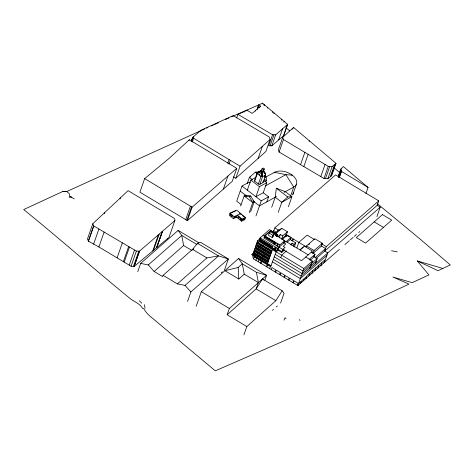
<?xml version="1.0" encoding="UTF-8"?>
<svg xmlns="http://www.w3.org/2000/svg" width="474" height="474" viewBox="0 0 474 474"><rect width="100%" height="100%" fill="white"/><g stroke="black" fill="none" stroke-linecap="round" stroke-linejoin="round"><path stroke-width="0.71" d="M263.189 171.25L263.668 171.404A4.74 3.537 -32.5 0 1 264.8 172.192L265.701 174.989L263.052 182.543L259.906 184.273L258.389 184.031L261.032 176.47L261.458 173.94A4.71 1.659 -79 0 1 261.98 172.34L262.199 171.866M271.685 207.316L275.216 197.237L276.348 188.243L285.348 191.674L291.907 196.698L288.382 206.777M262.952 171.073L263.923 171.866A4.586 2.631 36.6 0 1 264.96 173.123L265.701 174.989L262.555 176.719L261.032 176.47L263.313 169.532L264.362 168.957L263.135 168.015L262.086 168.59L261.204 171.108L257.346 173.644L254.698 181.198L258.389 184.031M167.269 238.86L168.963 237.433L174.876 220.558L174.823 219.077L173.78 218.046L128.099 190.655L92.815 223.722L87.459 239.014L88.472 241.219L98.894 246.972L131.061 266.234L134.101 266.459L167.263 238.866M88.282 241.106L93.621 225.867L92.815 223.722M88.472 241.219L93.811 225.98M104.268 213.661L104.612 212.666M93.603 244.151L98.912 228.989M98.894 246.972L104.114 232.059M120.046 198.896L120.408 197.859M144.665 178.579L139.901 192.177L187.408 220.647L232.207 181.376L236.775 168.341L189.286 139.759L169.034 158.482L144.665 178.579L192.124 207.168L236.775 168.341M117.125 257.779L122.363 242.824M123.388 261.571L128.655 246.533M124.206 262.081L129.479 247.019M129.242 265.09L134.527 249.999M131.061 266.234L136.364 251.084L139.451 251.184L174.876 220.558M133.431 266.435L138.775 251.167M134.101 266.459L139.451 251.184M134.225 266.358L139.575 251.078M137.768 271.679L140.665 263.414L178.147 230.4L198.879 242.812M189.002 140.582L189.286 139.759M152.764 250.924L158.411 234.796M191.2 141.412L192.533 137.602L200.757 130.356L233.178 115.632L269.143 136.915L270.091 139.486L265.902 151.461L235.815 178.242L233.486 176.82M191.443 141.193L192.782 137.383M191.46 141.566L192.794 137.756M191.952 140.215L192.219 139.457M153.487 250.337L159.151 234.15M192.894 137.81L193.161 137.051M193.037 137.685L193.303 136.921M192.26 142.034L193.588 138.236M156.521 247.801L162.232 231.49M156.639 247.701L162.351 231.389M156.811 247.558L162.529 231.235M200.49 131.12L200.757 130.356M224.546 269.836L228.361 258.94L200.579 242.303L197.457 243.31L192.574 249.354L163.092 275.317L162.653 276.579L154.139 271.483L148.285 264.93L140.665 263.414M185.713 219.658L190.441 206.154M186.857 220.315L191.573 206.836M187.408 220.647L192.124 207.168M225.624 119.715L225.897 118.938M236.686 117.925L237.936 114.353L247.001 110.235L252.209 113.387L260.528 106.099L258.656 104.944L257.157 109.221M244.134 112.137L244.383 111.426M227.793 163.305L229.096 159.59M246.753 110.952L247.001 110.235M229.013 164.069L230.328 160.331M223.384 189.049L227.953 176.014M187.538 301.488L190.88 291.954L228.361 258.94L218.502 255.913L197.457 243.31M255.32 111.165L255.569 110.442M257.252 109.18L258.751 104.902M259.219 107.746L259.468 107.029M260.279 106.816L260.528 106.099M235.815 178.242L240.045 166.173L270.091 139.486M262.3 103.907L262.555 103.172L287.635 124.378L283.707 135.594L271.833 145.814L268.717 145.743L272.574 134.729L275.678 134.823L287.635 124.378M263.775 105.169L264.036 104.428M264.308 105.619L264.569 104.873M229.961 213.122L229.238 215.172L233.398 218.692L236.727 217.181L237.45 215.125L242.208 219.154L245.538 217.637L236.615 210.095L229.961 213.122L234.12 216.636L240.774 213.614M267.33 108.131L267.579 107.42M250.391 182.857L249.324 182.04L241.983 186.069L236.692 201.183L240.958 204.448M233.398 218.692L234.12 216.636M247.274 183.491L249.389 177.442L255.344 172.145L258.828 171.92M272.55 112.545L272.799 111.834M240.626 206.036L244.151 195.963L245.55 195.193L250.734 195.975L254.159 201.794L250.627 211.866M258.17 158.352L262.383 146.336M273.812 113.612L274.061 112.901M247.315 190.157L250.841 180.084L255.735 177.394M259.906 184.273L262.555 176.719L262.436 172.05L260.647 171.055A4.586 4.159 54.7 0 0 259.077 171.31L257.222 172.631L254.579 180.185L254.698 181.198M236.727 217.181L241.491 221.204L242.208 219.154M270.115 145.755L273.966 134.77M245.538 217.637L244.821 219.693L241.491 221.204M271.833 145.814L275.678 134.823M264.362 168.957L263.485 171.475L262.436 172.05L262.43 172.577A4.586 0.326 88.4 0 0 262.448 174.254L262.555 176.719M249.229 212.636L252.761 202.558L254.159 201.794M281.609 120.195L281.852 119.489M266.791 182.65L259.45 186.679L255.919 196.757L263.26 192.722L266.791 182.65L263.917 180.452M264.616 176.725L265.576 173.976L263.485 171.475L265.701 174.989M283.855 122.085L284.098 121.391M278.659 139.877L282.522 128.845M282.694 137.389L278.309 149.897L279.097 152.036L323.997 178.461L327.86 178.728L331.723 175.558L336.007 163.323L293.566 127.441L282.694 137.389L283.47 139.546L279.097 152.036M283.529 135.748L287.457 124.532M255.96 215.948L261.251 200.84L268.592 196.811L263.26 192.722M274.25 172.927L274.476 172.299A13.124 7.934 19.3 0 1 292.322 175.173A13.124 7.934 19.3 0 1 293.738 187.064L290.651 195.881M292.079 129.343L292.357 128.543M266.826 201.847L268.592 196.811M293.288 128.235L293.566 127.441M260.445 238.274L257.619 240.715L252.707 254.739L251.824 254.692L254.04 252.761M253.282 255.403L252.814 256.748L253.59 258.928L297.862 285.567L339.354 249.395M254.295 254.473L254.645 253.466M255.237 251.783L255.587 250.776M256.179 249.099L256.529 248.092M257.115 246.415L257.471 245.408M258.057 243.725L258.413 242.718M277.148 236.473L277.782 234.66L269.463 229.653L260.155 237.77L259.094 240.792L276.656 251.356L278.481 249.768M259.888 238.76L259.539 239.767L260.09 239.281M253.59 258.928L254.651 255.907M255.527 255.213L255.877 254.206M256.47 252.529L256.819 251.522M257.406 249.839L257.761 248.832M258.348 247.155L258.703 246.148M259.29 244.466L259.645 243.458M256.76 255.954L257.109 254.947M257.702 253.27L258.052 252.263M258.638 250.58L258.994 249.573M259.58 247.896L259.936 246.889M260.522 245.212L260.878 244.205M255.901 260.321L256.606 258.306M275.927 235.886L276.52 234.186L270.607 230.625L264.682 235.791L263.888 238.055L301.511 260.7L312.52 251.102L304.284 246.142L299.971 249.899M264.545 236.846L265.339 235.448M257.992 256.695L258.342 255.687M258.934 254.011L259.284 253.003M259.871 251.327L260.226 250.313M260.813 248.637L261.168 247.629M261.755 245.953L262.11 244.945M266.536 235.104L266.892 234.097L266.447 234.488M259.225 257.435L259.574 256.428M260.167 254.751L260.516 253.744M261.103 252.067L261.458 251.06M262.045 249.377L262.4 248.37M262.987 246.693L263.343 245.686M258.212 261.707L258.917 259.693M260.457 258.182L260.807 257.175M261.399 255.492L261.749 254.485M262.335 252.808L262.691 251.801M263.277 250.118L263.633 249.111M264.219 247.434L264.569 246.427M269.179 233.078L268.414 235.264L272.106 237.486L273.492 236.277L274.256 234.097L270.559 231.875L269.179 233.078L272.876 235.305L274.256 234.097M270.21 231.762L270.607 230.625M261.689 258.923L262.039 257.915M262.632 256.233L262.981 255.225M263.568 253.549L263.923 252.541M264.51 250.864L264.865 249.857M265.452 248.175L265.801 247.167M260.522 263.1L261.227 261.085L254.295 256.914L253.714 255.279M278.244 212.34L281.769 202.268L287.724 196.965L291.907 196.698L281.769 202.268L275.216 197.237M260.984 263.378L261.689 261.364L267.146 264.646L266.441 266.661M292.097 175.801L292.322 175.173L285.869 174.645L274.476 172.299L264.818 177.602M262.922 259.663L263.271 258.656M263.864 256.979L264.214 255.972M264.8 254.289L265.156 253.282M265.742 251.605L266.098 250.598M266.684 248.915L267.034 247.908M273.581 231.383L274.802 227.899L335.598 174.9L378.756 200.869L377.197 205.319L315.986 258.686M272.106 237.486L272.876 235.305M264.154 260.404L264.504 259.397M265.096 257.72L265.446 256.712M266.033 255.03L266.388 254.023M266.975 252.346L267.33 251.339M267.917 249.662L268.266 248.649M265.387 261.144L265.736 260.137M266.329 258.46L266.678 257.453M267.265 255.77L267.62 254.763M268.207 253.086L268.562 252.079M269.149 250.402L269.499 249.395M300.569 164.632L304.871 152.355M266.619 261.885L266.969 260.878M267.555 259.201L267.911 258.194M268.497 256.517L268.853 255.51M269.439 253.827L269.795 252.82M270.381 251.143L270.731 250.136M275.773 235.768L276.123 234.76L275.684 235.151M309.048 141.554L309.326 140.766M273.451 243.814L274.126 241.882L274.867 242.327L274.191 244.258M276.49 236.425L276.846 235.418M267.496 263.639L272.408 249.614M266.898 266.939L267.609 264.925L270.381 266.589L269.67 268.604M292.908 194.245L296.434 184.173M303.87 166.51L308.141 154.317M279.222 237.889L280.424 234.452L282.735 235.845L287.44 231.745L281.894 228.409L278.499 230.121L274.819 233.327M276.763 245.805L277.438 243.873L278.173 244.317L277.497 246.249M251.824 254.692L270.861 266.151L276.105 251.842M276.656 251.356L277.717 248.335L285.745 241.337L308.207 254.858M282.729 239.601L281.651 238.949L282.735 235.845M271.247 269.552L271.952 267.537L275.832 269.872L275.127 271.886M276.52 234.186L275.524 235.057L284.767 240.614L279.838 244.91L277.983 250.201L281.68 252.423L283.95 250.444L284.216 249.691L281.947 251.67L278.25 249.443L276.923 250.604L259.361 240.034M285.911 236.123L287.44 231.745M283.973 242.884L284.767 240.614M286.806 236.514L287.262 235.211L290.953 237.438L290.218 239.536L287.108 242.25M281.68 252.423L282.741 249.401L285.01 247.422L283.162 246.314L285.822 243.997L283.357 242.51M275.678 272.218L276.383 270.204L280.27 272.544L279.559 274.559M280.768 257.696L281.651 255.178L286.515 250.936M280.116 274.89L280.821 272.876L284.702 275.21L283.997 277.225M292.618 240.928L293.288 239.02L291.729 240.377M291.534 245.265L292.257 243.209L294.105 244.317L295.764 242.872L290.218 239.536M293.382 246.379L294.105 244.317M294.324 246.995L295.764 242.872M284.554 277.563L285.259 275.548L289.14 277.882L288.435 279.897M320.797 176.618L325.057 164.442M296.878 247.932L298.833 242.356L307.134 235.116L314.54 239.577M323.997 178.461L328.239 166.35L332.108 166.599L336.007 163.323M288.986 280.229L289.697 278.214L293.578 280.549L292.873 282.563M325.484 178.55L329.72 166.445M327.86 178.728L332.108 166.599M330.348 176.672L334.62 164.49M293.424 282.901L294.129 280.886L298.01 283.221L297.305 285.235M311.234 252.156L313.124 253.3L321.431 246.059L322.403 243.286L314.825 238.73L306.518 245.97L306.222 246.806L285.549 234.363M331.136 176.044L335.42 163.814M297.862 285.567L303.828 268.527L312.407 261.044L305.665 256.985M298.193 285.277L298.898 283.262L301.221 281.236L300.516 283.251M300.848 282.96L301.559 280.946L303.881 278.919L303.176 280.934M338.163 176.524L340.699 169.277L343.372 166.558L368.067 187.437L365.887 193.665M338.24 177.033L341.102 168.868M338.442 177.235L340.978 169.994M338.999 176.932L341.215 170.604M339.082 177.146L341.298 170.818M339.147 177.312L341.363 170.99M339.307 177.738L341.523 171.41L340.699 169.277M303.508 280.644L304.213 278.629L306.536 276.603L305.831 278.617M313.124 253.3L314.096 250.527L322.403 243.286M306.163 278.327L307.223 275.305L309.883 272.988L308.823 276.01M309.765 268.604L312.407 261.044M311.305 252.067L315.014 254.301L314.132 256.819L310.032 260.398M309.155 275.726L310.215 272.704L312.87 270.387L311.815 273.409M312.147 273.119L313.201 270.097L315.862 267.78L314.801 270.802M315.406 263.686L317.171 258.65L313.474 256.422M315.133 270.512L316.194 267.49L318.848 265.173L317.793 268.195M318.125 267.905L319.18 264.883L321.84 262.566L320.779 265.588M378.756 200.869L326.266 246.634L324.708 251.078L327.759 252.915L324.435 262.4M321.111 265.298L322.172 262.276L324.832 259.959L323.772 262.981M376.925 216.642L380.249 207.156L377.197 205.319M196.153 306.287L201.337 291.688L238.535 258.502L266.578 275.299L264.842 280.181M227.147 314.766L256.15 288.891L262.478 278.955L282.172 290.758L275.844 300.688L246.841 326.562L227.147 314.766L229.38 308.485L266.578 275.299L256.416 272.277L242.285 263.811L238.535 258.502M256.416 272.277L258.377 282.611L256.15 288.891L275.844 300.688M243.885 334.887L246.841 326.562M280.59 303.087L284.039 293.376L282.172 290.758M283.962 320.169L285.075 317.752L286.083 318.724M259.189 175.06L260.398 173.123A4.278 1.629 -52.5 0 1 261.441 171.932L261.82 171.582M192.948 249.608L193.759 248.601M277.343 231.502L278.499 230.121M261.032 176.47L257.346 173.644L259.237 172.145A4.71 2.82 -22.3 0 1 260.86 171.446L261.441 171.292M244.252 274.15L238.783 279.026L224.877 270.69L238.185 267.472L242.285 263.811L244.252 274.15L258.377 282.611M272.384 310.405L273.48 309.427M276.218 306.992L277.308 306.014M148.285 264.93L181.767 235.442L197.018 244.572M154.139 271.483L183.616 245.52L181.767 235.442L178.147 230.4M177.4 283.885L206.883 257.921L218.502 255.913L185.02 285.401L177.4 283.885L163.092 275.317M221.239 272.746L222.342 271.78M262.993 236.058L263.544 235.572M265.671 235.163L266.115 234.772M267.223 233.812L267.662 233.421M267.994 233.131L268.438 232.746M268.77 232.456L269.214 232.07M272.307 232.053L273.8 230.749L276.573 232.42M275.59 233.901L281.894 228.409M253.72 253.157L253.063 253.732L267.851 262.632M253.483 254.064L252.707 254.739L271.193 265.861M276.283 235.969L277.782 234.66M276.709 236.354L277.207 235.922M277.782 236.763L280.424 234.452M281.651 238.949L286.355 234.849M282.279 239.554L287.262 235.211M272.959 249.134L273.291 248.844L276.988 251.072M290.953 237.438L285.976 241.781L283.511 240.294M290.266 244.945L292.257 243.209M300.184 249.911L303.265 247.232M308.438 244.874L309.546 243.909M309.374 259.219L315.014 254.301M315.228 257.595L325.591 248.56L321.431 246.059M317.171 258.65L302.945 271.045L275.222 254.36M316.288 261.168L302.062 273.563L274.339 256.878M380.249 207.156L301.186 276.081L273.457 259.397M326.876 255.433L300.303 278.599L272.574 261.915M344.876 244.578L349.297 240.727M350.404 239.761L353.166 237.356M354.274 236.39L356.484 234.464M358.694 232.538L359.796 231.573M257.346 173.644L257.222 172.631L261.624 170.658M250.657 176.749L249.389 177.442L252.672 179.96M261.903 170.723L257.222 172.631M265.363 185.909L285.869 174.645L293.738 187.064L284.08 192.367M249.336 196.74L252.761 202.558L244.151 195.963L249.336 196.74L250.734 195.975M276.478 196.544L259.485 205.876L253.009 200.911M226.424 119.17L228.995 117.99M231.567 116.805L258.194 105.127M377.44 203.773L419.567 238.623L450.3 264.942L438.041 270.701L417.286 260.949L428.929 274.926L412.161 282.658L392.905 277.047L408.991 284.133L368.748 302.91C317.953 326.349 266.589 348.461 215.291 370.828L153.866 319.375C149.956 316.336 146.14 313.012 143.735 308.604L142.532 308.331C139.771 303.348 134.136 301.837 129.995 298.46C94.213 269.191 59.582 238.689 23.7 209.549L62.817 191.484L66.721 191.549L69.234 193.617L69.838 196.366L74.252 198.873M258.656 104.944L262.555 103.172M230.542 213.241L231.276 212.903M232.017 212.571L233.498 211.896M234.239 211.558L235.72 210.889M206.551 128.104L207.89 127.5M211.238 125.989L213.247 125.089M214.586 124.484L218.609 122.671M204.543 129.005L66.721 191.549L62.817 191.484M264.563 181.187L266.714 180.861L266.086 176.903L264.99 176.067M69.044 197.243L71.669 197.054L69.838 196.366M260.463 170.918L261.15 170.196A4.74 1.618 83.1 0 1 261.784 170.439L261.891 170.545M391.548 250.758L397.307 251.848M417.286 260.949L442.917 268.462M237.936 114.353L272.574 134.729M93.621 225.867L136.364 251.084M283.47 139.546L328.239 166.35M374.193 221.862L383.454 227.413M192.574 249.354L206.883 257.921M183.616 245.52L192.13 250.616M201.337 291.688L229.38 308.485M192.533 137.602L240.045 166.173M321.331 243.66L326.266 246.634M306.518 245.97L314.096 250.527M274.802 227.899L279.227 230.56M270.998 231.271L271.732 231.715M272.384 232.1L273.119 232.544M273.771 232.935L274.505 233.38M275.157 233.771L275.892 234.215M264.682 235.791L279.838 244.91M260.155 237.77L277.717 248.335M257.619 240.715L303.828 268.527M257.181 241.977L271.963 250.876M256.825 242.984L271.614 251.884M256.475 243.992L271.258 252.891M256.238 244.661L271.027 253.56M255.883 245.668L270.672 254.568M255.533 246.676L270.316 255.575M255.296 247.351L270.085 256.25M254.947 248.358L269.73 257.258M254.591 249.365L269.38 258.265M254.354 250.035L269.143 258.934M254.005 251.042L268.788 259.942M253.649 252.049L268.438 260.949M253.418 252.725L268.201 261.624M341.523 171.41L368.067 187.437M262.086 168.59L263.313 169.532M264.522 173.17L265.576 173.976M255.344 172.145L257.05 173.448M264.439 179.119L266.714 180.861M276.348 188.243L287.724 196.965M250.841 180.084L259.45 186.679M241.983 186.069L261.251 200.84M240.223 191.111L246.699 196.076M285.881 127.66L289.721 130.877M340.095 172.921L333.88 167.66M239.429 213.069L241.414 214.746M242.404 215.581L244.388 217.258M139.397 300.747L141.75 303.188M185.02 285.401L190.88 291.954M262.478 278.955L263.224 280.004M299.384 319.589L299.995 320.531M144.487 304.658L145.008 308.296M262.934 181.53L263.052 182.543M238.185 267.472L238.783 279.026M293.234 192.645A13.124 7.934 19.3 0 1 292.559 194.962M230.725 214.361L230.405 215.273L232.254 216.831L232.574 215.919L230.725 214.361M234.618 216.985L234.381 217.673L235.856 216.997L236.099 216.316L234.618 216.985M238.345 216.476L238.025 217.388L239.086 218.283L239.406 217.37L238.345 216.476M240.46 218.265L240.14 219.178L241.201 220.072L241.521 219.16L240.46 218.265M242.789 219.272L242.546 219.954L244.4 219.118L244.637 218.431L242.789 219.272M260.279 239.169L259.93 240.176L260.854 240.733L261.204 239.726L260.279 239.169M261.577 239.945L261.221 240.952L262.146 241.509L262.501 240.502L261.577 239.945M262.869 240.721L262.519 241.734L263.443 242.285L263.793 241.278L262.869 240.721M265.073 236.431L264.717 237.438L265.458 237.883L265.813 236.876L265.073 236.431M264.166 241.503L263.811 242.51L264.735 243.067L265.09 242.06L264.166 241.503M266.364 237.213L266.015 238.221L266.749 238.665L267.105 237.658L266.364 237.213M265.458 242.279L265.102 243.286L266.027 243.843L266.382 242.836L265.458 242.279M267.662 237.989L267.306 238.997L268.047 239.441L268.397 238.434L267.662 237.989M266.749 243.061L266.4 244.069L267.324 244.625L267.674 243.618L266.749 243.061M268.954 238.766L268.598 239.773L269.339 240.223L269.694 239.21L268.954 238.766M268.047 243.837L267.692 244.845L268.616 245.402L268.971 244.394L268.047 243.837M270.245 239.548L269.896 240.555L270.636 240.999L270.986 239.992L270.245 239.548M269.339 244.62L268.983 245.627L269.907 246.178L270.263 245.171L269.339 244.62M271.543 240.324L271.187 241.331L271.928 241.776L272.283 240.768L271.543 240.324M270.63 245.396L270.281 246.403L271.205 246.96L271.555 245.953L270.63 245.396M272.834 241.106L272.485 242.113L273.22 242.558L273.575 241.55L272.834 241.106M271.928 246.172L271.572 247.179L272.497 247.736L272.852 246.729L271.928 246.172M275.424 242.658L275.068 243.672L275.809 244.116L276.164 243.109L275.424 242.658M275.05 247.754L274.754 248.583L275.672 249.134L275.963 248.305L275.05 247.754M382.459 214.598L356.324 237.575L365.578 243.121L391.714 220.149L382.459 214.598M274.713 248.471A0.782 0.587 48.9 0 0 275.862 249.04A0.782 0.587 48.9 0 0 275.501 247.819A0.782 0.587 48.9 0 0 274.713 248.471"/></g></svg>
